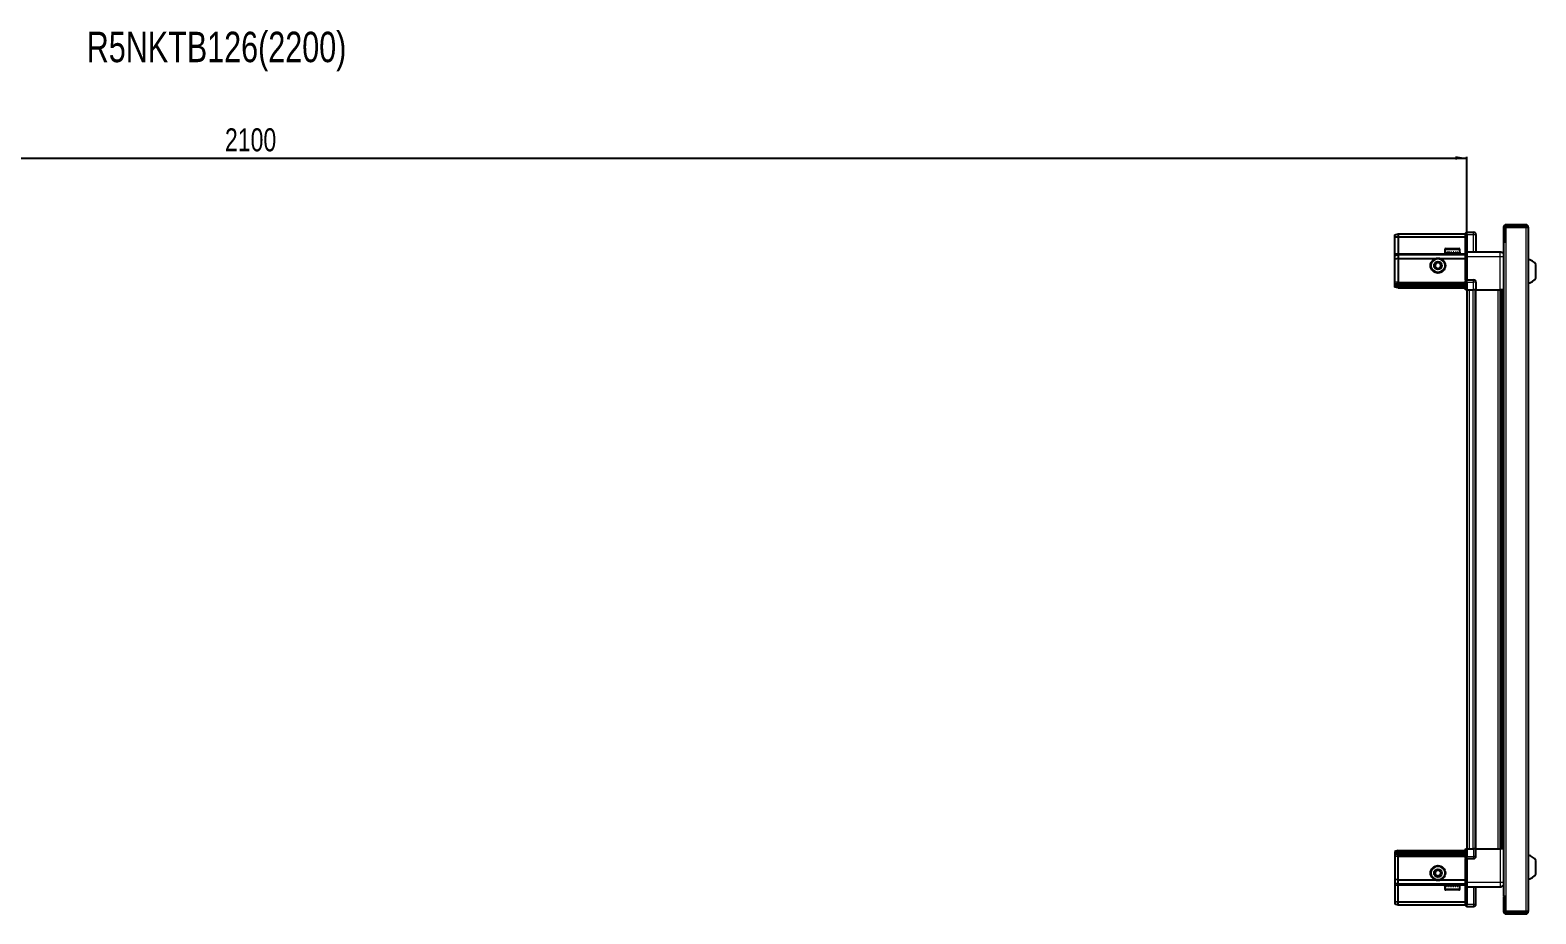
# Model space of a CAD drawing. Header units: millimetres. Extents: x 1315 to 6455, y -1523 to 1645.
# Drawn here: x 3748 to 5057, y 877 to 1645 of the extents above; entities that cross this region are included whole.
import ezdxf

# ---------------------------------------------------------------- set-up
doc = ezdxf.new("R2010")
doc.units = ezdxf.units.MM
doc.layers.add('FORMAT', color=7, linetype='Continuous')
doc.styles.add('SLDTEXTSTYLE0', font='TXT', dxfattribs={"width": 0.75})
doc.dimstyles.new('SLDDIMSTYLE0', dxfattribs={"dimtxt": 20, "dimasz": 10, "dimexe": 0, "dimexo": 0.0625, "dimgap": 5, "dimtad": 2, "dimdec": 1, "dimrnd": 1e-09, "dimzin": 12, "dimdsep": 46, "dimtxsty": 'SLDTEXTSTYLE0', "dimsah": 1, "dimcen": 0.09, "dimadec": 0, "dimazin": 3, "dimtfac": 1, "dimtofl": 0, "dimtmove": 0, "dimatfit": 3, "dimfxl": 0, "dimfrac": 2, "dimtolj": 1, "dimtzin": 12, "dimarcsym": 0})

# ---------------------------------------------------------------- blocks, each defined once
blk = doc.blocks.new('_D_5')
at = {"layer": 'FORMAT'}
for p, q in [((2897, 1419.3), (2897, 1534.8)), ((2897, 1533.8), (4997, 1533.8)), ((4997, 1419.3), (4997, 1534.8))]:
    blk.add_line(p, q, dxfattribs=at)
for points in [[(2897, 1533.8), (2907, 1532.3), (2907, 1535.4)], [(4997, 1533.8), (4987, 1535.4), (4987, 1532.3)]]:
    blk.add_solid(points, dxfattribs=at)
at = {"layer": 'FORMAT', "insert": (3917.4, 1559.6), "char_height": 20, "attachment_point": 1, "style": 'SLDTEXTSTYLE0'}
blk.add_mtext('2100', dxfattribs=at)

msp = doc.modelspace()

# ---------------------------------------------------------------- linework, layer by layer
at = {"color": 7, "linetype": 'Continuous', "lineweight": 25}
for p, q in [((4934.33, 1467.02), (4937.33, 1467.82)), ((4934.33, 1465.17), (4934.33, 1467.02)), ((4937.33, 1467.82), (4937.33, 1465.32)), ((4937.33, 1467.82), (4995.63, 1467.82)), ((4996.49, 1469.32), (4995.63, 1468.82)), ((4996.49, 1469.32), (4995.63, 1468.82)), ((4995.63, 1468.82), (4995.63, 1467.32)), ((4995.63, 1452.52), (4995.63, 1467.32)), ((4996.83, 1469.32), (4996.49, 1469.32)), ((4996.83, 1469.32), (4996.49, 1469.32)), ((4996.83, 1467.32), (4996.83, 1469.32)), ((4996.83, 1469.32), (4996.83, 1469.32)), ((4996.83, 1469.32), (5002.83, 1469.32)), ((4996.83, 1467.32), (4996.83, 1452.52)), ((5004.83, 1467.32), (5004.83, 1452.32)), ((5028.83, 1473.72), (5028.83, 1461.32)), ((5030.33, 1473.72), (5030.33, 1461.32)), ((5030.83, 1460.82), (5030.83, 1473.72)), ((5030.83, 1473.72), (5048.23, 1473.72)), ((5048.23, 1475.82), (5030.93, 1475.82)), ((5048.23, 1474.32), (5030.93, 1474.32)), ((5048.23, 1474.32), (5048.23, 1475.82)), ((5048.23, 1473.72), (5050.33, 1473.72)), ((5050.33, 1473.72), (5050.33, 878.92)), ((4934.33, 1465.17), (4937.33, 1465.32)), ((4934.33, 1450.82), (4934.33, 1465.17)), ((4937.33, 1465.32), (4937.33, 1450.82)), ((4937.33, 1465.32), (4995.63, 1465.32)), ((4977.83, 1454.22), (4977.83, 1451.32)), ((4978.63, 1455.02), (4990.03, 1455.02)), ((4990.83, 1451.32), (4990.83, 1454.22)), ((5028.73, 1460.82), (5028.73, 891.82)), ((5028.73, 1460.82), (5030.83, 1460.82)), ((5028.83, 1461.32), (5030.33, 1461.32)), ((4934.33, 1449.02), (4934.33, 1450.82)), ((4934.33, 1449.02), (4937.33, 1449.82)), ((4934.33, 1445.99), (4934.33, 1449.02)), ((4937.33, 1446.32), (4934.33, 1445.99)), ((4934.33, 1425.82), (4934.33, 1445.99)), ((4937.33, 1450.82), (4937.33, 1449.82)), ((4937.33, 1449.82), (4937.33, 1446.32)), ((4937.33, 1449.82), (4995.63, 1449.82)), ((4937.33, 1446.32), (4937.33, 1425.82)), ((4937.33, 1446.32), (4969.33, 1446.32)), ((4974.33, 1446.32), (4995.63, 1446.32)), ((4977.83, 1451.32), (4977.86, 1451.32)), ((4977.98, 1451.82), (4977.86, 1451.82)), ((4977.86, 1451.82), (4977.86, 1451.32)), ((4977.86, 1451.32), (4977.98, 1451.32)), ((4977.98, 1451.82), (4977.98, 1451.32)), ((4977.98, 1451.32), (4978.39, 1451.32)), ((4978.73, 1451.82), (4978.39, 1451.82)), ((4978.39, 1451.82), (4978.39, 1451.32)), ((4978.39, 1451.32), (4978.73, 1451.32)), ((4978.73, 1451.82), (4978.73, 1451.32)), ((4978.73, 1451.32), (4979.51, 1451.32)), ((4980.03, 1451.82), (4979.51, 1451.82)), ((4979.51, 1451.82), (4979.51, 1451.32)), ((4979.51, 1451.32), (4980.03, 1451.32)), ((4979.93, 1451.32), (4979.93, 1451.22)), ((4979.93, 1451.22), (4988.73, 1451.22)), ((4980.03, 1451.82), (4980.03, 1451.32)), ((4980.03, 1451.32), (4981.09, 1451.32)), ((4980.33, 1450.82), (4981.02, 1450.34)), ((4980.33, 1450.82), (4988.33, 1450.82)), ((4981.02, 1450.34), (4980.33, 1449.86)), ((4980.33, 1449.86), (4980.33, 1449.82)), ((4980.33, 1449.86), (4988.33, 1449.86)), ((4981.02, 1450.34), (4987.64, 1450.34)), ((4981.75, 1451.82), (4981.09, 1451.82)), ((4981.09, 1451.82), (4981.09, 1451.32)), ((4981.09, 1451.32), (4981.75, 1451.32)), ((4981.75, 1451.82), (4981.75, 1451.32)), ((4981.75, 1451.32), (4982.99, 1451.32)), ((4983.72, 1451.82), (4982.99, 1451.82)), ((4982.99, 1451.82), (4982.99, 1451.32)), ((4982.99, 1451.32), (4983.42, 1451.32)), ((4983.42, 1451.82), (4983.42, 1451.32)), ((4983.72, 1451.82), (4983.72, 1451.32)), ((4983.72, 1451.32), (4985.02, 1451.32)), ((4985.75, 1451.82), (4985.02, 1451.82)), ((4985.02, 1451.82), (4985.02, 1451.32)), ((4985.29, 1451.82), (4985.29, 1451.32)), ((4985.29, 1451.32), (4985.75, 1451.32)), ((4985.75, 1451.82), (4985.75, 1451.32)), ((4985.75, 1451.32), (4986.98, 1451.32)), ((4987.64, 1451.82), (4986.98, 1451.82)), ((4986.98, 1451.82), (4986.98, 1451.32)), ((4986.98, 1451.32), (4987.64, 1451.32)), ((4987.64, 1451.82), (4987.64, 1451.32)), ((4987.64, 1451.32), (4988.69, 1451.32)), ((4987.64, 1450.34), (4988.33, 1450.82)), ((4988.33, 1449.86), (4987.64, 1450.34)), ((4988.33, 1449.82), (4988.33, 1449.86)), ((4989.21, 1451.82), (4988.69, 1451.82)), ((4988.69, 1451.82), (4988.69, 1451.32)), ((4988.69, 1451.32), (4989.21, 1451.32)), ((4988.73, 1451.22), (4988.73, 1451.32)), ((4989.21, 1451.82), (4989.21, 1451.32)), ((4989.21, 1451.32), (4989.96, 1451.32)), ((4990.29, 1451.82), (4989.96, 1451.82)), ((4989.96, 1451.82), (4989.96, 1451.32)), ((4989.96, 1451.32), (4990.29, 1451.32)), ((4990.29, 1451.82), (4990.29, 1451.32)), ((4990.29, 1451.32), (4990.69, 1451.32)), ((4990.8, 1451.82), (4990.69, 1451.82)), ((4990.69, 1451.82), (4990.69, 1451.32)), ((4990.69, 1451.32), (4990.8, 1451.32)), ((4990.8, 1451.82), (4990.8, 1451.32)), ((4990.8, 1451.32), (4990.83, 1451.32)), ((4995.63, 1452.32), (4995.63, 1452.52)), ((4996.83, 1452.32), (4995.63, 1452.32)), ((4995.63, 1448.32), (4995.63, 1452.32)), ((4995.63, 1428.02), (4995.63, 1448.32)), ((4996.83, 1452.52), (4996.83, 1452.32)), ((4996.83, 1452.32), (4996.83, 1448.32)), ((4996.83, 1452.32), (5025.83, 1452.32)), ((4996.83, 1448.32), (4996.83, 1428.02)), ((5056.93, 1429.32), (5056.93, 1441.32)), ((4995.63, 1427.82), (4995.63, 1428.02)), ((4996.83, 1427.82), (4995.63, 1427.82)), ((4995.63, 1427.82), (4995.63, 1427.15)), ((4995.63, 1419.32), (4995.63, 1427.15)), ((4996.83, 1428.02), (4996.83, 1427.82)), ((4996.83, 1425.82), (4996.83, 1427.82)), ((4996.83, 1427.82), (5002.83, 1427.82)), ((4996.83, 1425.82), (4996.83, 1427.82)), ((4934.33, 1424.02), (4934.33, 1425.82)), ((4937.33, 1424.82), (4934.33, 1424.02)), ((4934.33, 1423.28), (4934.33, 1424.02)), ((4937.33, 1423.82), (4934.33, 1423.28)), ((4934.33, 1422.78), (4934.33, 1423.28)), ((4937.33, 1422.32), (4934.33, 1422.78)), ((4934.33, 1421.63), (4934.33, 1422.78)), ((4937.33, 1420.82), (4934.33, 1421.63)), ((4937.33, 1425.82), (4937.33, 1424.82)), ((4937.33, 1424.82), (4937.33, 1423.82)), ((4937.33, 1424.82), (4995.63, 1424.82)), ((4937.33, 1423.82), (4995.63, 1423.82)), ((4937.33, 1423.82), (4937.33, 1422.32)), ((4937.33, 1422.32), (4995.63, 1422.32)), ((4937.33, 1422.32), (4937.33, 1420.82)), ((4937.33, 1420.82), (4995.63, 1420.82)), ((4996.49, 1419.32), (4995.63, 1419.32)), ((4996.49, 1425.82), (4996.49, 1419.32)), ((4996.83, 1419.32), (4996.49, 1419.32)), ((4996.83, 1425.82), (4996.83, 1419.32)), ((4996.83, 1419.32), (5002.83, 1419.32)), ((4996.98, 1419.32), (4996.98, 933.32)), ((5004.83, 1419.32), (5002.83, 1419.32)), ((5004.18, 1419.32), (5004.18, 933.32)), ((5004.83, 1425.82), (5004.83, 1419.32)), ((5004.83, 1419.32), (5025.83, 1419.32)), ((5026.85, 933.32), (5026.85, 1419.32)), ((5026.88, 933.32), (5026.88, 1419.32)), ((5028.68, 1419.32), (5028.68, 933.32)), ((4937.33, 931.82), (4934.33, 931.02)), ((4934.33, 931.02), (4934.33, 929.87)), ((4937.33, 930.32), (4934.33, 929.87)), ((4934.33, 929.87), (4934.33, 929.37)), ((4937.33, 928.82), (4934.33, 929.37)), ((4934.33, 929.37), (4934.33, 928.63)), ((4937.33, 930.32), (4937.33, 931.82)), ((4937.33, 931.82), (4995.63, 931.82)), ((4937.33, 928.82), (4937.33, 930.32)), ((4937.33, 930.32), (4995.63, 930.32)), ((4995.63, 925.5), (4995.63, 933.32)), ((4995.63, 933.32), (4996.49, 933.32)), ((4996.49, 933.32), (4996.49, 933.32)), ((4996.49, 933.32), (4996.49, 926.82)), ((4996.83, 933.32), (4996.49, 933.32)), ((4996.83, 933.32), (4996.83, 926.82)), ((4996.83, 933.32), (4996.83, 933.32)), ((4996.83, 933.32), (4996.83, 926.82)), ((4996.83, 933.32), (5002.83, 933.32)), ((5004.83, 933.32), (5002.83, 933.32)), ((5004.83, 926.82), (5004.83, 933.32)), ((5004.83, 933.32), (5025.83, 933.32)), ((4937.33, 927.82), (4934.33, 928.63)), ((4934.33, 928.63), (4934.33, 926.82)), ((4934.33, 926.82), (4934.33, 906.66)), ((4937.33, 928.82), (4995.63, 928.82)), ((4937.33, 927.82), (4937.33, 928.82)), ((4937.33, 927.82), (4995.63, 927.82)), ((4937.33, 926.82), (4937.33, 927.82)), ((4937.33, 906.32), (4937.33, 926.82)), ((4995.63, 925.5), (4995.63, 924.82)), ((4996.83, 924.82), (4995.63, 924.82)), ((4995.63, 924.62), (4995.63, 924.82)), ((4995.63, 904.32), (4995.63, 924.62)), ((4996.83, 924.82), (4996.83, 926.82)), ((4996.83, 924.82), (4996.83, 924.62)), ((4996.83, 924.82), (5002.83, 924.82)), ((4996.83, 924.62), (4996.83, 904.32)), ((5056.93, 911.32), (5056.93, 923.32)), ((4937.33, 906.32), (4934.33, 906.66)), ((4934.33, 906.66), (4934.33, 903.63)), ((4934.33, 903.63), (4937.33, 902.82)), ((4934.33, 903.63), (4934.33, 901.82)), ((4937.33, 906.32), (4969.33, 906.32)), ((4937.33, 902.82), (4937.33, 906.32)), ((4974.33, 906.32), (4995.63, 906.32)), ((4995.63, 900.32), (4995.63, 904.32)), ((4996.83, 904.32), (4996.83, 900.32)), ((4934.33, 901.82), (4934.33, 887.48)), ((4937.33, 902.82), (4995.63, 902.82)), ((4937.33, 901.82), (4937.33, 902.82)), ((4937.33, 887.32), (4937.33, 901.82)), ((4977.83, 901.32), (4977.83, 898.42)), ((4977.85, 901.32), (4977.83, 901.32)), ((4977.85, 900.82), (4977.85, 901.32)), ((4977.94, 901.32), (4977.85, 901.32)), ((4977.85, 900.82), (4977.94, 900.82)), ((4977.94, 900.82), (4977.94, 901.32)), ((4978.32, 901.32), (4977.94, 901.32)), ((4978.32, 900.82), (4978.32, 901.32)), ((4978.63, 901.32), (4978.32, 901.32)), ((4978.32, 900.82), (4978.63, 900.82)), ((4978.63, 900.82), (4978.63, 901.32)), ((4979.37, 901.32), (4978.63, 901.32)), ((4990.03, 897.62), (4978.63, 897.62)), ((4979.37, 900.82), (4979.37, 901.32)), ((4979.88, 901.32), (4979.37, 901.32)), ((4979.37, 900.82), (4979.88, 900.82)), ((4979.88, 900.82), (4979.88, 901.32)), ((4980.92, 901.32), (4979.88, 901.32)), ((4979.93, 901.42), (4979.93, 901.32)), ((4988.73, 901.42), (4979.93, 901.42)), ((4980.33, 902.82), (4980.33, 902.79)), ((4980.33, 902.79), (4981.02, 902.31)), ((4988.33, 902.79), (4980.33, 902.79)), ((4981.02, 902.31), (4980.33, 901.82)), ((4988.33, 901.82), (4980.33, 901.82)), ((4980.92, 900.82), (4980.92, 901.32)), ((4981.57, 901.32), (4980.92, 901.32)), ((4980.92, 900.82), (4981.57, 900.82)), ((4987.64, 902.31), (4981.02, 902.31)), ((4981.57, 900.82), (4981.57, 901.32)), ((4982.79, 901.32), (4981.57, 901.32)), ((4982.79, 900.82), (4982.79, 901.32)), ((4983.29, 901.32), (4982.79, 901.32)), ((4982.79, 900.82), (4983.52, 900.82)), ((4983.29, 900.82), (4983.29, 901.32)), ((4983.52, 900.82), (4983.52, 901.32)), ((4984.82, 901.32), (4983.52, 901.32)), ((4984.82, 900.82), (4984.82, 901.32)), ((4984.82, 900.82), (4985.55, 900.82)), ((4985.16, 900.82), (4985.16, 901.32)), ((4985.55, 901.32), (4985.16, 901.32)), ((4985.55, 900.82), (4985.55, 901.32)), ((4986.8, 901.32), (4985.55, 901.32)), ((4986.8, 900.82), (4986.8, 901.32)), ((4987.46, 901.32), (4986.8, 901.32)), ((4986.8, 900.82), (4987.46, 900.82)), ((4987.46, 900.82), (4987.46, 901.32)), ((4988.54, 901.32), (4987.46, 901.32)), ((4987.64, 902.31), (4988.33, 902.79)), ((4988.33, 901.82), (4987.64, 902.31)), ((4988.33, 902.79), (4988.33, 902.82)), ((4988.54, 900.82), (4988.54, 901.32)), ((4989.07, 901.32), (4988.54, 901.32)), ((4988.54, 900.82), (4989.07, 900.82)), ((4988.73, 901.32), (4988.73, 901.42)), ((4989.07, 900.82), (4989.07, 901.32)), ((4989.86, 901.32), (4989.07, 901.32)), ((4989.86, 900.82), (4989.86, 901.32)), ((4990.21, 901.32), (4989.86, 901.32)), ((4989.86, 900.82), (4990.21, 900.82)), ((4990.21, 900.82), (4990.21, 901.32)), ((4990.64, 901.32), (4990.21, 901.32)), ((4990.64, 900.82), (4990.64, 901.32)), ((4990.78, 901.32), (4990.64, 901.32)), ((4990.64, 900.82), (4990.78, 900.82)), ((4990.78, 900.82), (4990.78, 901.32)), ((4990.83, 901.32), (4990.78, 901.32)), ((4990.83, 898.42), (4990.83, 901.32)), ((4996.83, 900.32), (4995.63, 900.32)), ((4995.63, 900.12), (4995.63, 900.32)), ((4995.63, 885.32), (4995.63, 900.12)), ((4996.83, 900.32), (4996.83, 900.12)), ((4996.83, 900.32), (5025.83, 900.32)), ((4996.83, 900.12), (4996.83, 885.32)), ((4996.83, 900.12), (4996.83, 885.32)), ((5004.83, 885.32), (5004.83, 900.32)), ((5030.83, 891.82), (5028.73, 891.82)), ((5028.83, 891.32), (5030.33, 891.32)), ((5028.83, 891.32), (5028.83, 878.92)), ((5030.33, 891.32), (5030.33, 878.92)), ((5030.83, 878.92), (5030.83, 891.82)), ((4934.33, 887.48), (4937.33, 887.32)), ((4934.33, 887.48), (4934.33, 885.63)), ((4934.33, 885.63), (4937.33, 884.82)), ((4937.33, 887.32), (4995.63, 887.32)), ((4937.33, 884.82), (4937.33, 887.32)), ((4937.33, 884.82), (4995.63, 884.82)), ((4995.63, 885.32), (4995.63, 883.82)), ((4995.63, 883.82), (4996.49, 883.32)), ((4996.83, 883.32), (4996.49, 883.32)), ((4996.83, 883.32), (4996.83, 885.32)), ((4996.83, 883.32), (5002.83, 883.32)), ((5048.23, 878.92), (5030.83, 878.92)), ((5030.93, 878.32), (5048.23, 878.32)), ((5050.33, 878.92), (5048.23, 878.92)), ((5048.23, 878.32), (5048.23, 876.82)), ((5030.93, 876.82), (5048.23, 876.82))]:
    msp.add_line(p, q, dxfattribs=at)
at = {"color": 8, "linetype": 'Continuous', "lineweight": 18}
for p, q in [((4996.83, 1467.32), (4995.63, 1467.32)), ((4996.83, 1467.32), (5002.83, 1467.32)), ((5002.83, 1467.32), (5002.83, 1469.32)), ((5002.83, 1452.32), (5002.83, 1467.32)), ((5002.83, 1467.32), (5004.83, 1467.32)), ((5030.33, 1473.72), (5028.83, 1473.72)), ((5030.93, 1474.32), (5030.93, 1475.82)), ((5048.23, 1473.72), (5048.23, 878.92)), ((4977.83, 1454.22), (4990.83, 1454.22)), ((5030.83, 1460.82), (5030.83, 891.82)), ((4934.33, 1450.82), (4937.33, 1450.82)), ((4937.33, 1450.82), (4980.33, 1450.82)), ((4988.33, 1450.82), (4995.63, 1450.82)), ((4995.63, 1452.52), (4996.83, 1452.52)), ((4996.83, 1448.32), (4995.63, 1448.32)), ((4996.83, 1448.32), (5025.83, 1448.32)), ((5025.83, 1419.32), (5025.83, 1448.32)), ((4995.63, 1428.02), (4996.83, 1428.02)), ((5002.83, 1425.82), (5002.83, 1427.82)), ((4937.33, 1425.82), (4934.33, 1425.82)), ((4937.33, 1425.82), (4995.63, 1425.82)), ((4996.83, 1425.82), (4996.49, 1425.82)), ((4996.83, 1425.82), (5002.83, 1425.82)), ((4998.98, 1419.32), (4998.98, 933.32)), ((5002.18, 1419.32), (5002.18, 933.32)), ((5004.83, 1425.82), (5002.83, 1425.82)), ((5002.83, 1419.32), (5002.83, 1425.82)), ((5004.83, 1419.32), (5004.83, 933.32)), ((5024.23, 933.32), (5024.23, 1419.32)), ((5025.64, 1419.32), (5025.64, 933.32)), ((5028.09, 933.32), (5028.09, 1419.32)), ((4996.83, 933.32), (4996.49, 933.32)), ((5002.83, 933.32), (5002.83, 926.82)), ((5025.83, 933.32), (5025.83, 904.32)), ((4937.33, 926.82), (4934.33, 926.82)), ((4937.33, 926.82), (4995.63, 926.82)), ((4996.83, 924.62), (4995.63, 924.62)), ((4996.83, 926.82), (4996.49, 926.82)), ((4996.83, 926.82), (5002.83, 926.82)), ((5004.83, 926.82), (5002.83, 926.82)), ((5002.83, 926.82), (5002.83, 924.82)), ((4996.83, 904.32), (4995.63, 904.32)), ((4996.83, 904.32), (5025.83, 904.32)), ((4934.33, 901.82), (4937.33, 901.82)), ((4937.33, 901.82), (4980.33, 901.82)), ((4990.83, 898.42), (4977.83, 898.42)), ((4988.33, 901.82), (4995.63, 901.82)), ((4996.83, 900.12), (4995.63, 900.12)), ((5002.83, 900.32), (5002.83, 885.32)), ((4996.83, 885.32), (4995.63, 885.32)), ((4996.83, 885.32), (5002.83, 885.32)), ((5002.83, 885.32), (5002.83, 883.32)), ((5002.83, 885.32), (5004.83, 885.32)), ((5030.33, 878.92), (5028.83, 878.92)), ((5030.93, 878.32), (5030.93, 876.82))]:
    msp.add_line(p, q, dxfattribs=at)
at = {"color": 7, "linetype": 'Continuous', "lineweight": 25}
for centre, radius in [((4971.83, 1440.32), 6.5), ((4971.83, 1440.32), 3.46), ((4971.83, 912.32), 6.5), ((4971.83, 912.32), 3.46)]:
    msp.add_circle(centre, radius, dxfattribs=at)
at = {"color": 8, "linetype": 'Continuous', "lineweight": 18}
for centre in [(4971.83, 1440.32), (4971.83, 912.32)]:
    msp.add_circle(centre, 5.7, dxfattribs=at)
at = {"color": 7, "linetype": 'Continuous', "lineweight": 25}
for centre, radius, start, end in [((5002.83, 1467.32), 2, 0, 90), ((5030.93, 1473.72), 2.1, 90, 180), ((5030.93, 1473.72), 0.6, 90, 180), ((5048.23, 1473.72), 2.1, 0, 90), ((5048.23, 1473.72), 0.6, 0, 90), ((4978.63, 1454.22), 0.8, 90, 180), ((4990.03, 1454.22), 0.8, 0, 90), ((4971.83, 1440.32), 2.5, 120.74103, 180.74103), ((4971.83, 1440.32), 2.5, 180.74103, 240.74103), ((4971.83, 1440.32), 2.5, 60.74103, 120.74103), ((4971.83, 1440.32), 2.5, 0.74103, 60.74103), ((4971.83, 1440.32), 2.5, 300.74103, 0.74103), ((4979.93, 1450.82), 0.4, 0, 90), ((4988.73, 1450.82), 0.4, 90, 180), ((5047.3, 1434.3), 11.91, 36.1266, 75.29965), ((4971.83, 1440.32), 2.5, 240.74103, 300.74103), ((5002.83, 1425.82), 2, 0, 90), ((5047.3, 1436.35), 11.91, 284.70035, 323.8734), ((5002.83, 926.82), 2, 270, 0), ((5047.3, 916.3), 11.91, 36.1266, 75.29965), ((4971.83, 912.32), 2.5, 155.91157, 215.91157), ((4971.83, 912.32), 2.5, 95.91157, 155.91157), ((4971.83, 912.32), 2.5, 215.91157, 275.91157), ((4971.83, 912.32), 2.5, 35.91157, 95.91157), ((4971.83, 912.32), 2.5, 275.91157, 335.91157), ((4971.83, 912.32), 2.5, 335.91157, 35.91157), ((5047.3, 918.35), 11.91, 284.70035, 323.8734), ((4978.63, 898.42), 0.8, 180, 270), ((4979.93, 901.82), 0.4, 270, 0), ((4988.73, 901.82), 0.4, 180, 270), ((4990.03, 898.42), 0.8, 270, 0), ((5002.83, 885.32), 2, 270, 0), ((5030.93, 878.92), 2.1, 180, 270), ((5030.93, 878.92), 0.6, 180, 270), ((5048.23, 878.92), 2.1, 270, 0), ((5048.23, 878.92), 0.6, 270, 0)]:
    msp.add_arc(centre, radius, start, end, dxfattribs=at)
for centre, start_param, end_param in [((4993.03, 1425.82), 0, 0.7227342), ((4993.03, 926.82), 5.5604511, 6.2831853)]:
    msp.add_ellipse(centre, major_axis=(3.46, 0), ratio=0.5773503, start_param=start_param, end_param=end_param, dxfattribs=at)
for points, knots in [([(4969.31, 1441.73), (4969.75, 1442), (4970.58, 1442.49), (4971.41, 1442.98), (4971.79, 1443.21)], [0, 0, 0, 0, 0.5346859, 1, 1, 1, 1]), ([(4969.35, 1438.85), (4969.34, 1438.97), (4969.34, 1439.57), (4969.32, 1440.57), (4969.31, 1441.39), (4969.31, 1441.73)], [0, 0, 0, 0, 0.1331247, 0.6370994, 1, 1, 1, 1]), ([(4971.79, 1443.21), (4972.24, 1442.96), (4973.08, 1442.49), (4973.92, 1442.02), (4974.31, 1441.8)], [0, 0, 0, 0, 0.5346859, 1, 1, 1, 1]), ([(4974.31, 1441.8), (4974.31, 1441.45), (4974.32, 1440.63), (4974.34, 1439.64), (4974.34, 1439.04), (4974.35, 1438.91)], [0, 0, 0, 0, 0.3629006, 0.8668753, 1, 1, 1, 1]), ([(5025.83, 1452.32), (5026.27, 1452.28), (5026.95, 1452.21), (5027.76, 1451.77), (5028.31, 1451.33), (5028.59, 1450.96), (5028.73, 1450.77)], [0, 0, 0, 0, 0.3842982, 0.5911726, 0.8024372, 1, 1, 1, 1]), ([(4971.86, 1437.44), (4971.41, 1437.69), (4970.57, 1438.16), (4969.74, 1438.63), (4969.35, 1438.85)], [0, 0, 0, 0, 0.53468586, 1, 1, 1, 1]), ([(4974.35, 1438.91), (4973.9, 1438.65), (4973.07, 1438.16), (4972.25, 1437.67), (4971.86, 1437.44)], [0, 0, 0, 0, 0.5346859, 1, 1, 1, 1]), ([(5028.68, 1419.32), (5028.64, 1419.32), (5028.42, 1419.32), (5027.7, 1419.32), (5026.74, 1419.32), (5026.09, 1419.32), (5025.83, 1419.32)], [0, 0, 0, 0, 0.0717073, 0.4209791, 0.7702508, 1, 1, 1, 1]), ([(5028.68, 933.32), (5028.64, 933.32), (5028.42, 933.32), (5027.7, 933.32), (5026.74, 933.32), (5026.09, 933.32), (5025.83, 933.32)], [0, 0, 0, 0, 0.0717073, 0.4209791, 0.7702508, 1, 1, 1, 1]), ([(4968.96, 912.03), (4969.17, 912.5), (4969.56, 913.38), (4969.95, 914.25), (4970.13, 914.66)], [0, 0, 0, 0, 0.5346859, 1, 1, 1, 1]), ([(4970.65, 909.69), (4970.35, 910.11), (4969.78, 910.89), (4969.22, 911.66), (4968.96, 912.03)], [0, 0, 0, 0, 0.53468586, 1, 1, 1, 1]), ([(4970.13, 914.66), (4970.48, 914.7), (4971.3, 914.78), (4972.29, 914.88), (4972.88, 914.95), (4973.01, 914.96)], [0, 0, 0, 0, 0.3629006, 0.8668753, 1, 1, 1, 1]), ([(4973.52, 909.99), (4973.4, 909.97), (4972.8, 909.91), (4971.81, 909.81), (4970.99, 909.72), (4970.65, 909.69)], [0, 0, 0, 0, 0.1331247, 0.6370994, 1, 1, 1, 1]), ([(4973.01, 914.96), (4973.31, 914.54), (4973.87, 913.76), (4974.44, 912.98), (4974.7, 912.62)], [0, 0, 0, 0, 0.5346859, 1, 1, 1, 1]), ([(4974.7, 912.62), (4974.49, 912.15), (4974.09, 911.27), (4973.7, 910.39), (4973.52, 909.99)], [0, 0, 0, 0, 0.5346859, 1, 1, 1, 1]), ([(5025.83, 900.32), (5026.27, 900.37), (5026.95, 900.44), (5027.76, 900.88), (5028.31, 901.32), (5028.59, 901.69), (5028.73, 901.87)], [0, 0, 0, 0, 0.3842982, 0.5911726, 0.8024372, 1, 1, 1, 1])]:
    msp.add_open_spline(points, degree=3, knots=knots, dxfattribs=at)
at = {"color": 8, "linetype": 'Continuous', "lineweight": 18}
for points in [[(5025.83, 1448.32), (5025.83, 1448.85), (5025.83, 1449.9), (5025.83, 1451.22), (5025.83, 1452.14), (5025.83, 1452.26), (5025.83, 1452.32)], [(5025.83, 904.32), (5025.83, 903.8), (5025.83, 902.75), (5025.83, 901.43), (5025.83, 900.5), (5025.83, 900.38), (5025.83, 900.32)]]:
    msp.add_open_spline(points, degree=3, dxfattribs=at)
for points in [[(5025.83, 1448.32), (5026.27, 1448.32), (5026.95, 1448.32), (5027.76, 1448.32), (5028.31, 1448.32), (5028.59, 1448.32), (5028.73, 1448.32)], [(5025.83, 904.32), (5026.27, 904.32), (5026.95, 904.32), (5027.76, 904.32), (5028.31, 904.32), (5028.59, 904.32), (5028.73, 904.32)]]:
    msp.add_open_spline(points, degree=3, knots=[0, 0, 0, 0, 0.38429816, 0.59117259, 0.8024372, 1, 1, 1, 1], dxfattribs=at)

# ---------------------------------------------------------------- texts
at = {"layer": 'FORMAT', "insert": (3797.29, 1643.54), "char_height": 26.4583, "attachment_point": 1, "style": 'SLDTEXTSTYLE0'}
msp.add_mtext('R5NKTB126(2200)', dxfattribs=at)

# ---------------------------------------------------------------- dimensions: what is measured, and where the dimension line sits
at = {"layer": 'FORMAT'}
dim = msp.add_linear_dim(base=(4996.98, 1533.82), p1=(2896.98, 1419.32), p2=(4996.98, 1419.32), angle=0, dimstyle='SLDDIMSTYLE0', dxfattribs=at)
dim.commit()
dim.dimension.update_dxf_attribs({"geometry": '_D_5', "text_midpoint": (3946.98, 1533.82), "dimtype": 160})

doc.saveas('drawing.dxf')
